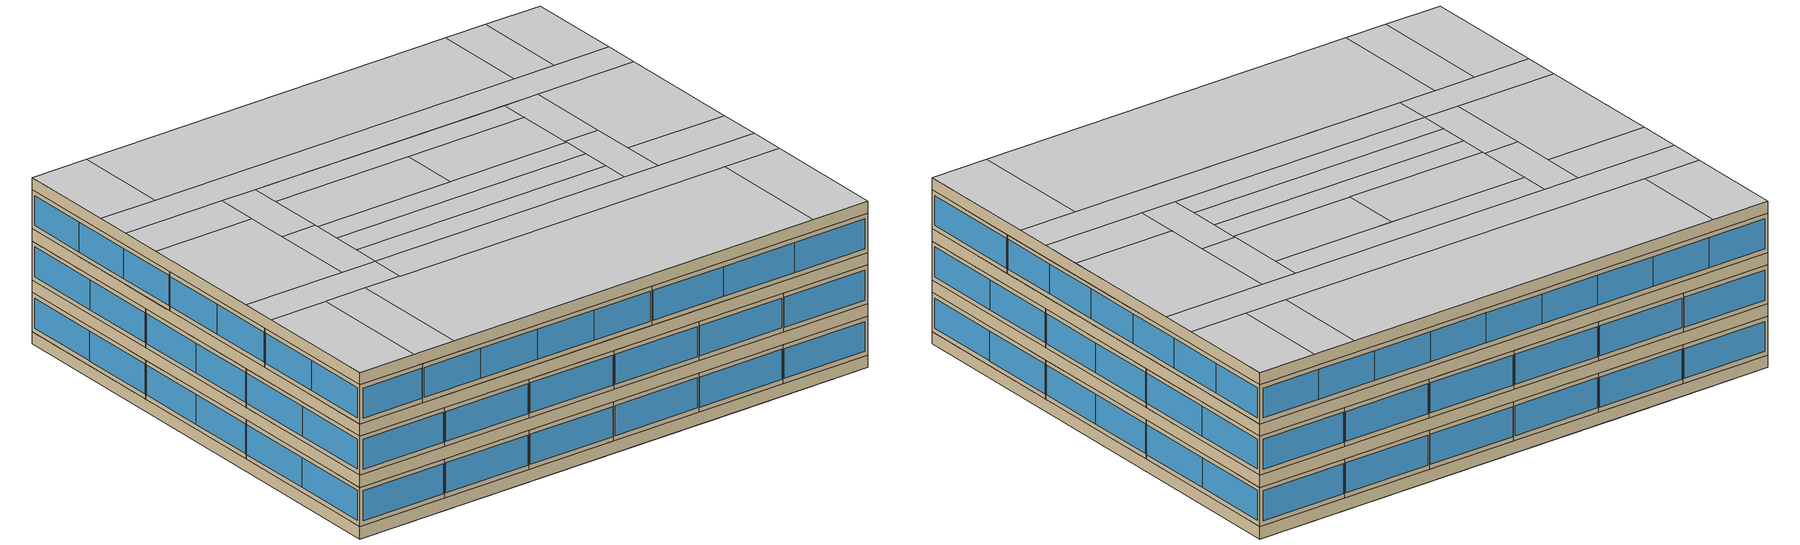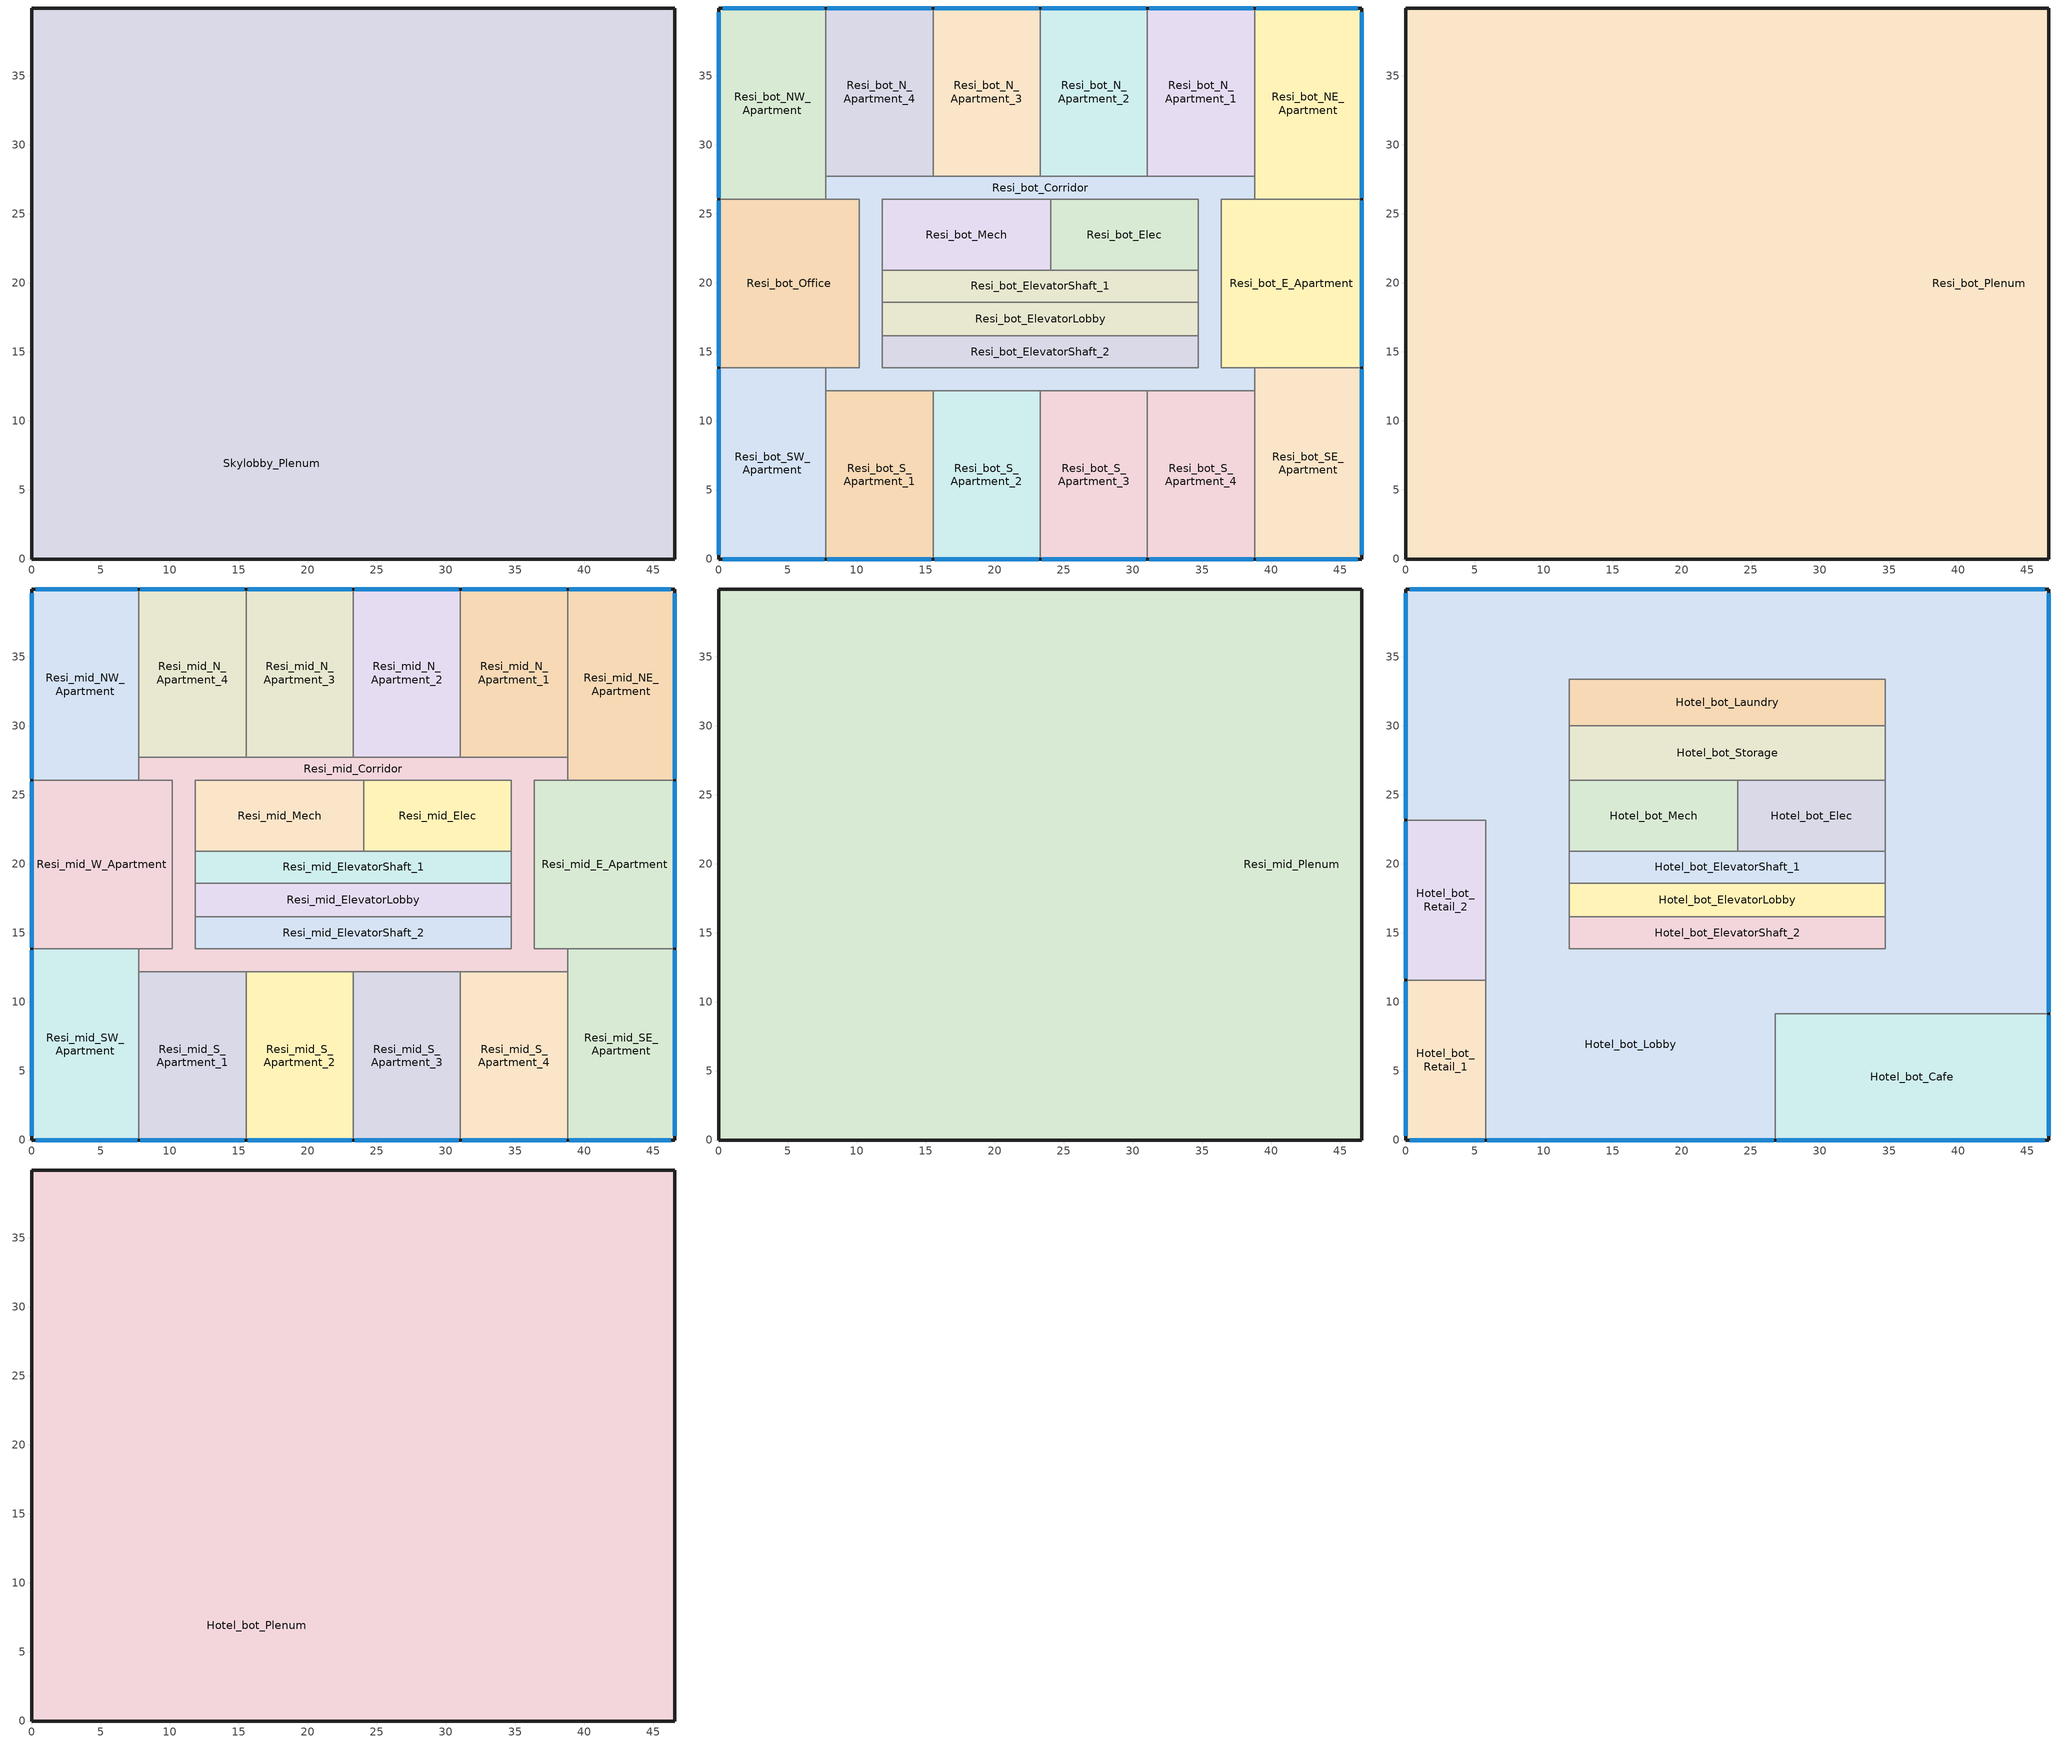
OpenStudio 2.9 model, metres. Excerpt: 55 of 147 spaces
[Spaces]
Skylobby_Plenum
 floor to Skylobby_ElevatorShaft_2: 34.72,16.17 34.72,13.85 11.86,13.85 11.86,16.17 z17.16
 floor to Skylobby_Mech: 24.05,26.05 24.05,20.92 11.86,20.92 11.86,26.05 z17.16
 floor to Skylobby_ElevatorShaft_1: 34.72,20.92 34.72,18.61 11.86,18.61 11.86,20.92 z17.16
 floor to Skylobby_Lobby: 46.57,39.9 46.57,26.05 11.86,26.05 11.86,39.9 z17.16; 46.57,26.05 46.57,19.95 34.72,19.95 34.72,26.05 z17.16; 46.57,19.95 46.57,0 34.72,0 34.72,19.95 z17.16; 11.86,19.95 11.86,13.85 0,13.85 0,19.95 z17.16; 11.86,39.9 11.86,19.95 0,19.95 0,39.9 z17.16; 34.72,13.85 34.72,0 0,0 0,13.85 z17.16
 floor to Skylobby_ElevatorLobby: 34.72,18.61 34.72,16.17 11.86,16.17 11.86,18.61 z17.16
 floor to Skylobby_Elec: 34.72,26.05 34.72,20.92 24.05,20.92 24.05,26.05 z17.16
 wall outside: 46.57,39.9 0,39.9 0,0 46.57,0 46.57,39.9 z17.16:18.17
 ceiling adiabatic: 11.86,12.18 11.86,13.85 7.76,13.85 7.76,12.18 z18.17; 38.81,26.05 38.81,27.72 7.76,27.72 7.76,26.05 z18.17; 7.76,26.05 7.76,39.9 0,39.9 0,26.05 z18.17; 38.81,12.18 38.81,13.85 11.86,13.85 11.86,12.18 z18.17; 34.72,13.85 34.72,16.17 11.86,16.17 11.86,13.85 z18.17; 11.86,19.95 11.86,26.05 10.18,26.05 10.18,19.95 z18.17; 23.29,27.72 23.29,39.9 15.52,39.9 15.52,27.72 z18.17; 46.57,0 46.57,13.85 38.81,13.85 38.81,0 z18.17; 7.76,0 7.76,13.85 0,13.85 0,0 z18.17; 46.57,13.85 46.57,26.05 36.39,26.05 36.39,13.85 z18.17; 23.29,0 23.29,12.18 15.52,12.18 15.52,0 z18.17; 24.05,20.92 24.05,26.05 11.86,26.05 11.86,20.92 z18.17; 36.39,19.95 36.39,26.05 34.72,26.05 34.72,19.95 z18.17; 31.05,27.72 31.05,39.9 23.29,39.9 23.29,27.72 z18.17; 34.72,20.92 34.72,26.05 24.05,26.05 24.05,20.92 z18.17; 11.86,13.85 11.86,19.95 10.18,19.95 10.18,13.85 z18.17; 38.81,0 38.81,12.18 31.05,12.18 31.05,0 z18.17; 31.05,0 31.05,12.18 23.29,12.18 23.29,0 z18.17; 36.39,13.85 36.39,19.95 34.72,19.95 34.72,13.85 z18.17; 38.81,27.72 38.81,39.9 31.05,39.9 31.05,27.72 z18.17; 10.18,13.85 10.18,26.05 0,26.05 0,13.85 z18.17; 15.52,27.72 15.52,39.9 7.76,39.9 7.76,27.72 z18.17; 34.72,16.17 34.72,18.61 11.86,18.61 11.86,16.17 z18.17; 15.52,0 15.52,12.18 7.76,12.18 7.76,0 z18.17; 46.57,26.05 46.57,39.9 38.81,39.9 38.81,26.05 z18.17; 34.72,18.61 34.72,20.92 11.86,20.92 11.86,18.61 z18.17
Resi_bot_SE_Apartment
 floor adiabatic: 46.57,13.85 46.57,0 38.81,0 38.81,13.85 z18.17
 wall outside: 38.81,0 46.57,0 46.57,13.85 z18.17:21.37
 wall to Resi_bot_E_Apartment: 46.57,13.85 38.81,13.85 z18.17:21.37
 wall to Resi_bot_S_Apartment_4: 38.81,12.18 38.81,0 z18.17:21.37
 wall to Resi_bot_Corridor: 38.81,13.85 38.81,12.18 z18.17:21.37
 window: 46.57,0.31 46.57,7.02 / 46.57,7.02 46.57,13.74 z18.57:21.01; 38.93,0 46.27,0 z18.57:21.02
Resi_bot_NW_Apartment
 floor adiabatic: 7.76,39.9 7.76,26.05 0,26.05 0,39.9 z18.17
 wall outside: 7.76,39.9 0,39.9 0,26.05 z18.17:21.37
 wall to Resi_bot_Office: 0,26.05 7.76,26.05 z18.17:21.37
 wall to Resi_bot_N_Apartment_4: 7.76,27.72 7.76,39.9 z18.17:21.37
 wall to Resi_bot_Corridor: 7.76,26.05 7.76,27.72 z18.17:21.37
 window: 0,32.87 0,26.16 / 0,39.59 0,32.88 z18.57:21.01; 7.65,39.9 0.31,39.9 z18.57:21.02
Resi_bot_Corridor
 floor adiabatic: 36.39,26.05 36.39,19.95 34.72,19.95 34.72,26.05 z18.17; 34.72,13.85 34.72,12.18 7.76,12.18 7.76,13.85 z18.17; 38.81,27.72 38.81,26.05 7.76,26.05 7.76,27.72 z18.17; 38.81,13.85 38.81,12.18 34.72,12.18 34.72,13.85 z18.17; 11.86,26.05 11.86,19.95 10.18,19.95 10.18,26.05 z18.17; 11.86,19.95 11.86,13.85 10.18,13.85 10.18,19.95 z18.17; 36.39,19.95 36.39,13.85 34.72,13.85 34.72,19.95 z18.17
 wall to Resi_bot_ElevatorShaft_1: 34.72,20.92 34.72,18.61 / 11.86,18.61 11.86,20.92 z18.17:21.37
 wall to Resi_bot_Office: 7.76,26.05 10.18,26.05 10.18,13.85 7.76,13.85 z18.17:21.37
 wall to Resi_bot_ElevatorShaft_2: 34.72,16.17 34.72,13.85 11.86,13.85 11.86,16.17 z18.17:21.37
 wall to Resi_bot_Mech: 11.86,20.92 11.86,26.05 24.05,26.05 z18.17:21.37
 wall to Resi_bot_SW_Apartment: 7.76,13.85 7.76,12.18 z18.17:21.37
 wall to Resi_bot_N_Apartment_2: 31.05,27.72 23.29,27.72 z18.17:21.37
 wall to Resi_bot_S_Apartment_3: 23.29,12.18 31.05,12.18 z18.17:21.37
 wall to Resi_bot_ElevatorLobby: 11.86,16.17 11.86,18.61 / 34.72,18.61 34.72,16.17 z18.17:21.37
 wall to Resi_bot_S_Apartment_4: 31.05,12.18 38.81,12.18 z18.17:21.37
 wall to Resi_bot_E_Apartment: 38.81,13.85 36.39,13.85 36.39,26.05 38.81,26.05 z18.17:21.37
 wall to Resi_bot_N_Apartment_1: 38.81,27.72 31.05,27.72 z18.17:21.37
 wall to Resi_bot_Elec: 24.05,26.05 34.72,26.05 34.72,20.92 z18.17:21.37
 wall to Resi_bot_N_Apartment_4: 15.52,27.72 7.76,27.72 z18.17:21.37
 wall to Resi_bot_S_Apartment_1: 7.76,12.18 15.52,12.18 z18.17:21.37
 wall to Resi_bot_S_Apartment_2: 15.52,12.18 23.29,12.18 z18.17:21.37
 wall to Resi_bot_N_Apartment_3: 23.29,27.72 15.52,27.72 z18.17:21.37
 wall to Resi_bot_NE_Apartment: 38.81,26.05 38.81,27.72 z18.17:21.37
Resi_bot_S_Apartment_3
 floor adiabatic: 31.05,12.18 31.05,0 23.29,0 23.29,12.18 z18.17
 wall outside: 23.29,0 31.05,0 z18.17:21.37
 wall to Resi_bot_S_Apartment_4: 31.05,0 31.05,12.18 z18.17:21.37
 wall to Resi_bot_S_Apartment_2: 23.29,12.18 23.29,0 z18.17:21.37
 window: 23.4,0 30.93,0 z18.57:21.02
Resi_bot_Mech
 floor adiabatic: 24.05,26.05 24.05,20.92 11.86,20.92 11.86,26.05 z18.17
 wall to Resi_bot_ElevatorShaft_1: 11.86,20.92 24.05,20.92 z18.17:21.37
 wall to Resi_bot_Elec: 24.05,20.92 24.05,26.05 z18.17:21.37
Resi_bot_NE_Apartment
 floor adiabatic: 46.57,39.9 46.57,26.05 38.81,26.05 38.81,39.9 z18.17
 wall outside: 46.57,26.05 46.57,39.9 38.81,39.9 z18.17:21.37
 wall to Resi_bot_N_Apartment_1: 38.81,39.9 38.81,27.72 z18.17:21.37
 wall to Resi_bot_E_Apartment: 38.81,26.05 46.57,26.05 z18.17:21.37
 window: 46.57,26.16 46.57,32.87 / 46.57,32.88 46.57,39.59 z18.57:21.01; 46.27,39.9 38.93,39.9 z18.57:21.02
Resi_bot_S_Apartment_2
 floor adiabatic: 23.29,12.18 23.29,0 15.52,0 15.52,12.18 z18.17
 wall outside: 15.52,0 23.29,0 z18.17:21.37
 wall to Resi_bot_S_Apartment_1: 15.52,12.18 15.52,0 z18.17:21.37
 window: 15.64,0 23.17,0 z18.57:21.02
Resi_bot_ElevatorShaft_1
 floor adiabatic: 34.72,20.92 34.72,18.61 11.86,18.61 11.86,20.92 z18.17
 wall to Resi_bot_ElevatorLobby: 11.86,18.61 34.72,18.61 z18.17:21.37
 wall to Resi_bot_Elec: 34.72,20.92 24.05,20.92 z18.17:21.37
Resi_bot_Office
 floor adiabatic: 10.18,26.05 10.18,13.85 0,13.85 0,26.05 z18.17
 wall outside: 0,26.05 0,13.85 z18.17:21.37
 wall to Resi_bot_SW_Apartment: 0,13.85 7.76,13.85 z18.17:21.37
 window: 0,25.93 0,19.95 / 0,19.95 0,13.97 z18.57:21.01
Resi_bot_N_Apartment_4
 floor adiabatic: 15.52,39.9 15.52,27.72 7.76,27.72 7.76,39.9 z18.17
 wall outside: 15.52,39.9 7.76,39.9 z18.17:21.37
 wall to Resi_bot_N_Apartment_3: 15.52,27.72 15.52,39.9 z18.17:21.37
 window: 15.41,39.9 7.88,39.9 z18.57:21.02
Resi_bot_N_Apartment_3
 floor adiabatic: 23.29,39.9 23.29,27.72 15.52,27.72 15.52,39.9 z18.17
 wall outside: 23.29,39.9 15.52,39.9 z18.17:21.37
 wall to Resi_bot_N_Apartment_2: 23.29,27.72 23.29,39.9 z18.17:21.37
 window: 23.17,39.9 15.64,39.9 z18.57:21.02
Resi_bot_Elec
 floor adiabatic: 34.72,26.05 34.72,20.92 24.05,20.92 24.05,26.05 z18.17
Resi_bot_SW_Apartment
 floor adiabatic: 7.76,13.85 7.76,0 0,0 0,13.85 z18.17
 wall outside: 0,13.85 0,0 7.76,0 z18.17:21.37
 wall to Resi_bot_S_Apartment_1: 7.76,0 7.76,12.18 z18.17:21.37
 window: 0,13.74 0,7.02 / 0,7.02 0,0.31 z18.57:21.01; 0.31,0 7.65,0 z18.57:21.02
Resi_bot_S_Apartment_4
 floor adiabatic: 38.81,12.18 38.81,0 31.05,0 31.05,12.18 z18.17
 wall outside: 31.05,0 38.81,0 z18.17:21.37
 window: 31.16,0 38.7,0 z18.57:21.02
Resi_bot_N_Apartment_1
 floor adiabatic: 38.81,39.9 38.81,27.72 31.05,27.72 31.05,39.9 z18.17
 wall outside: 38.81,39.9 31.05,39.9 z18.17:21.37
 wall to Resi_bot_N_Apartment_2: 31.05,39.9 31.05,27.72 z18.17:21.37
 window: 38.7,39.9 31.16,39.9 z18.57:21.02
Resi_bot_E_Apartment
 floor adiabatic: 46.57,26.05 46.57,13.85 36.39,13.85 36.39,26.05 z18.17
 wall outside: 46.57,13.85 46.57,26.05 z18.17:21.37
 window: 46.57,13.97 46.57,19.95 / 46.57,19.95 46.57,25.93 z18.57:21.01
Resi_bot_N_Apartment_2
 floor adiabatic: 31.05,39.9 31.05,27.72 23.29,27.72 23.29,39.9 z18.17
 wall outside: 31.05,39.9 23.29,39.9 z18.17:21.37
 window: 30.93,39.9 23.4,39.9 z18.57:21.02
Resi_bot_ElevatorLobby
 floor adiabatic: 34.72,18.61 34.72,16.17 11.86,16.17 11.86,18.61 z18.17
 wall to Resi_bot_ElevatorShaft_2: 11.86,16.17 34.72,16.17 z18.17:21.37
Resi_bot_S_Apartment_1
 floor adiabatic: 15.52,12.18 15.52,0 7.76,0 7.76,12.18 z18.17
 wall outside: 7.76,0 15.52,0 z18.17:21.37
 window: 7.88,0 15.41,0 z18.57:21.02
Resi_bot_ElevatorShaft_2
 floor adiabatic: 34.72,16.17 34.72,13.85 11.86,13.85 11.86,16.17 z18.17
Resi_bot_Plenum
 floor to Resi_bot_Corridor: 36.39,26.05 36.39,19.95 34.72,19.95 34.72,26.05 z21.37; 36.39,19.95 36.39,13.85 34.72,13.85 34.72,19.95 z21.37; 38.81,13.85 38.81,12.18 34.72,12.18 34.72,13.85 z21.37; 11.86,26.05 11.86,19.95 10.18,19.95 10.18,26.05 z21.37; 38.81,27.72 38.81,26.05 7.76,26.05 7.76,27.72 z21.37; 11.86,19.95 11.86,13.85 10.18,13.85 10.18,19.95 z21.37; 34.72,13.85 34.72,12.18 7.76,12.18 7.76,13.85 z21.37
 floor to Resi_bot_SE_Apartment: 46.57,13.85 46.57,0 38.81,0 38.81,13.85 z21.37
 floor to Resi_bot_S_Apartment_4: 38.81,12.18 38.81,0 31.05,0 31.05,12.18 z21.37
 floor to Resi_bot_ElevatorLobby: 34.72,18.61 34.72,16.17 11.86,16.17 11.86,18.61 z21.37
 floor to Resi_bot_E_Apartment: 46.57,26.05 46.57,13.85 36.39,13.85 36.39,26.05 z21.37
 floor to Resi_bot_ElevatorShaft_2: 34.72,16.17 34.72,13.85 11.86,13.85 11.86,16.17 z21.37
 floor to Resi_bot_S_Apartment_1: 15.52,12.18 15.52,0 7.76,0 7.76,12.18 z21.37
 floor to Resi_bot_S_Apartment_3: 31.05,12.18 31.05,0 23.29,0 23.29,12.18 z21.37
 floor to Resi_bot_ElevatorShaft_1: 34.72,20.92 34.72,18.61 11.86,18.61 11.86,20.92 z21.37
 floor to Resi_bot_Mech: 24.05,26.05 24.05,20.92 11.86,20.92 11.86,26.05 z21.37
 floor to Resi_bot_SW_Apartment: 7.76,13.85 7.76,0 0,0 0,13.85 z21.37
 floor to Resi_bot_N_Apartment_1: 38.81,39.9 38.81,27.72 31.05,27.72 31.05,39.9 z21.37
 floor to Resi_bot_NE_Apartment: 46.57,39.9 46.57,26.05 38.81,26.05 38.81,39.9 z21.37
 floor to Resi_bot_S_Apartment_2: 23.29,12.18 23.29,0 15.52,0 15.52,12.18 z21.37
 floor to Resi_bot_NW_Apartment: 7.76,39.9 7.76,26.05 0,26.05 0,39.9 z21.37
 floor to Resi_bot_Office: 10.18,26.05 10.18,13.85 0,13.85 0,26.05 z21.37
 floor to Resi_bot_N_Apartment_4: 15.52,39.9 15.52,27.72 7.76,27.72 7.76,39.9 z21.37
 floor to Resi_bot_N_Apartment_3: 23.29,39.9 23.29,27.72 15.52,27.72 15.52,39.9 z21.37
 floor to Resi_bot_Elec: 34.72,26.05 34.72,20.92 24.05,20.92 24.05,26.05 z21.37
 floor to Resi_bot_N_Apartment_2: 31.05,39.9 31.05,27.72 23.29,27.72 23.29,39.9 z21.37
 wall outside: 0,0 46.57,0 46.57,39.9 0,39.9 0,0 z21.37:22.37
Resi_mid_E_Apartment
 floor to Resi_bot_Plenum: 46.57,26.05 46.57,13.85 36.39,13.85 36.39,26.05 z22.37
 wall outside: 46.57,13.85 46.57,26.05 z22.37:25.57
 wall to Resi_mid_Corridor: 38.81,26.05 36.39,26.05 36.39,13.85 38.81,13.85 z22.37:25.57
 wall to Resi_mid_NE_Apartment: 46.57,26.05 38.81,26.05 z22.37:25.57
 wall to Resi_mid_SE_Apartment: 38.81,13.85 46.57,13.85 z22.37:25.57
 window: 46.57,13.97 46.57,19.95 / 46.57,19.95 46.57,25.93 z22.77:25.22
Resi_mid_ElevatorShaft_2
 floor to Resi_bot_Plenum: 34.72,16.17 34.72,13.85 11.86,13.85 11.86,16.17 z22.37
 wall to Resi_mid_Corridor: 11.86,16.17 11.86,13.85 34.72,13.85 34.72,16.17 z22.37:25.57
 wall to Resi_mid_ElevatorLobby: 34.72,16.17 11.86,16.17 z22.37:25.57
Resi_mid_Corridor
 floor to Resi_bot_Plenum: 11.86,19.95 11.86,13.85 10.18,13.85 10.18,19.95 z22.37; 11.86,26.05 11.86,19.95 10.18,19.95 10.18,26.05 z22.37; 36.39,26.05 36.39,19.95 34.72,19.95 34.72,26.05 z22.37; 36.39,19.95 36.39,13.85 34.72,13.85 34.72,19.95 z22.37; 38.81,27.72 38.81,26.05 7.76,26.05 7.76,27.72 z22.37; 38.81,13.85 38.81,12.18 34.72,12.18 34.72,13.85 z22.37; 34.72,13.85 34.72,12.18 7.76,12.18 7.76,13.85 z22.37
 wall to Resi_mid_N_Apartment_1: 38.81,27.72 31.05,27.72 z22.37:25.57
 wall to Resi_mid_NE_Apartment: 38.81,26.05 38.81,27.72 z22.37:25.57
 wall to Resi_mid_ElevatorLobby: 34.72,18.61 34.72,16.17 / 11.86,16.17 11.86,18.61 z22.37:25.57
 wall to Resi_mid_S_Apartment_4: 31.05,12.18 38.81,12.18 z22.37:25.57
 wall to Resi_mid_Elec: 24.05,26.05 34.72,26.05 34.72,20.92 z22.37:25.57
 wall to Resi_mid_ElevatorShaft_1: 34.72,20.92 34.72,18.61 / 11.86,18.61 11.86,20.92 z22.37:25.57
 wall to Resi_mid_W_Apartment: 7.76,26.05 10.18,26.05 10.18,13.85 7.76,13.85 z22.37:25.57
 wall to Resi_mid_Mech: 11.86,20.92 11.86,26.05 24.05,26.05 z22.37:25.57
 wall to Resi_mid_NW_Apartment: 7.76,27.72 7.76,26.05 z22.37:25.57
 wall to Resi_mid_N_Apartment_2: 31.05,27.72 23.29,27.72 z22.37:25.57
 wall to Resi_mid_SW_Apartment: 7.76,13.85 7.76,12.18 z22.37:25.57
 wall to Resi_mid_N_Apartment_3: 23.29,27.72 15.52,27.72 z22.37:25.57
 wall to Resi_mid_N_Apartment_4: 15.52,27.72 7.76,27.72 z22.37:25.57
 wall to Resi_mid_S_Apartment_1: 7.76,12.18 15.52,12.18 z22.37:25.57
 wall to Resi_mid_SE_Apartment: 38.81,12.18 38.81,13.85 z22.37:25.57
 wall to Resi_mid_S_Apartment_3: 23.29,12.18 31.05,12.18 z22.37:25.57
 wall to Resi_mid_S_Apartment_2: 15.52,12.18 23.29,12.18 z22.37:25.57
Resi_mid_ElevatorLobby
 floor to Resi_bot_Plenum: 34.72,18.61 34.72,16.17 11.86,16.17 11.86,18.61 z22.37
 wall to Resi_mid_ElevatorShaft_1: 34.72,18.61 11.86,18.61 z22.37:25.57
Resi_mid_S_Apartment_2
 floor to Resi_bot_Plenum: 23.29,12.18 23.29,0 15.52,0 15.52,12.18 z22.37
 wall outside: 15.52,0 23.29,0 z22.37:25.57
 wall to Resi_mid_S_Apartment_3: 23.29,0 23.29,12.18 z22.37:25.57
 wall to Resi_mid_S_Apartment_1: 15.52,12.18 15.52,0 z22.37:25.57
 window: 15.64,0 23.17,0 z22.77:25.23
Resi_mid_SW_Apartment
 floor to Resi_bot_Plenum: 7.76,13.85 7.76,0 0,0 0,13.85 z22.37
 wall outside: 0,13.85 0,0 7.76,0 z22.37:25.57
 wall to Resi_mid_W_Apartment: 7.76,13.85 0,13.85 z22.37:25.57
 wall to Resi_mid_S_Apartment_1: 7.76,0 7.76,12.18 z22.37:25.57
 window: 0.31,0 7.65,0 z22.77:25.23; 0,13.74 0,7.02 / 0,7.02 0,0.31 z22.77:25.22
Resi_mid_N_Apartment_4
 floor to Resi_bot_Plenum: 15.52,39.9 15.52,27.72 7.76,27.72 7.76,39.9 z22.37
 wall outside: 15.52,39.9 7.76,39.9 z22.37:25.57
 wall to Resi_mid_N_Apartment_3: 15.52,27.72 15.52,39.9 z22.37:25.57
 wall to Resi_mid_NW_Apartment: 7.76,39.9 7.76,27.72 z22.37:25.57
 window: 15.41,39.9 7.88,39.9 z22.77:25.23
Resi_mid_NE_Apartment
 floor to Resi_bot_Plenum: 46.57,39.9 46.57,26.05 38.81,26.05 38.81,39.9 z22.37
 wall outside: 46.57,26.05 46.57,39.9 38.81,39.9 z22.37:25.57
 wall to Resi_mid_N_Apartment_1: 38.81,39.9 38.81,27.72 z22.37:25.57
 window: 46.27,39.9 38.93,39.9 z22.77:25.23; 46.57,32.88 46.57,39.59 / 46.57,26.16 46.57,32.87 z22.77:25.22
Resi_mid_S_Apartment_3
 floor to Resi_bot_Plenum: 31.05,12.18 31.05,0 23.29,0 23.29,12.18 z22.37
 wall outside: 23.29,0 31.05,0 z22.37:25.57
 wall to Resi_mid_S_Apartment_4: 31.05,0 31.05,12.18 z22.37:25.57
 window: 23.4,0 30.93,0 z22.77:25.23
Resi_mid_S_Apartment_4
 floor to Resi_bot_Plenum: 38.81,12.18 38.81,0 31.05,0 31.05,12.18 z22.37
 wall outside: 31.05,0 38.81,0 z22.37:25.57
 wall to Resi_mid_SE_Apartment: 38.81,0 38.81,12.18 z22.37:25.57
 window: 31.16,0 38.7,0 z22.77:25.23
Resi_mid_SE_Apartment
 floor to Resi_bot_Plenum: 46.57,13.85 46.57,0 38.81,0 38.81,13.85 z22.37
 wall outside: 38.81,0 46.57,0 46.57,13.85 z22.37:25.57
 window: 38.93,0 46.27,0 z22.77:25.23; 46.57,0.31 46.57,7.02 / 46.57,7.02 46.57,13.74 z22.77:25.22
Resi_mid_NW_Apartment
 floor to Resi_bot_Plenum: 7.76,39.9 7.76,26.05 0,26.05 0,39.9 z22.37
 wall outside: 7.76,39.9 0,39.9 0,26.05 z22.37:25.57
 wall to Resi_mid_W_Apartment: 0,26.05 7.76,26.05 z22.37:25.57
 window: 7.65,39.9 0.31,39.9 z22.77:25.23; 0,39.59 0,32.88 / 0,32.87 0,26.16 z22.77:25.22
Resi_mid_W_Apartment
 floor to Resi_bot_Plenum: 10.18,26.05 10.18,13.85 0,13.85 0,26.05 z22.37
 wall outside: 0,26.05 0,13.85 z22.37:25.57
 window: 0,25.93 0,19.95 / 0,19.95 0,13.97 z22.77:25.22
Resi_mid_N_Apartment_2
 floor to Resi_bot_Plenum: 31.05,39.9 31.05,27.72 23.29,27.72 23.29,39.9 z22.37
 wall outside: 31.05,39.9 23.29,39.9 z22.37:25.57
 wall to Resi_mid_N_Apartment_1: 31.05,27.72 31.05,39.9 z22.37:25.57
 wall to Resi_mid_N_Apartment_3: 23.29,39.9 23.29,27.72 z22.37:25.57
 window: 30.93,39.9 23.4,39.9 z22.77:25.23
Resi_mid_Elec
 floor to Resi_bot_Plenum: 34.72,26.05 34.72,20.92 24.05,20.92 24.05,26.05 z22.37
 wall to Resi_mid_ElevatorShaft_1: 24.05,20.92 34.72,20.92 z22.37:25.57
 wall to Resi_mid_Mech: 24.05,26.05 24.05,20.92 z22.37:25.57
Resi_mid_ElevatorShaft_1
 floor to Resi_bot_Plenum: 34.72,20.92 34.72,18.61 11.86,18.61 11.86,20.92 z22.37
 wall to Resi_mid_Mech: 24.05,20.92 11.86,20.92 z22.37:25.57
Resi_mid_N_Apartment_3
 floor to Resi_bot_Plenum: 23.29,39.9 23.29,27.72 15.52,27.72 15.52,39.9 z22.37
 wall outside: 23.29,39.9 15.52,39.9 z22.37:25.57
 window: 23.17,39.9 15.64,39.9 z22.77:25.23
Resi_mid_N_Apartment_1
 floor to Resi_bot_Plenum: 38.81,39.9 38.81,27.72 31.05,27.72 31.05,39.9 z22.37
 wall outside: 38.81,39.9 31.05,39.9 z22.37:25.57
 window: 38.7,39.9 31.16,39.9 z22.77:25.23
Resi_mid_S_Apartment_1
 floor to Resi_bot_Plenum: 15.52,12.18 15.52,0 7.76,0 7.76,12.18 z22.37
 wall outside: 7.76,0 15.52,0 z22.37:25.57
 window: 7.88,0 15.41,0 z22.77:25.23
Resi_mid_Mech
 floor to Resi_bot_Plenum: 24.05,26.05 24.05,20.92 11.86,20.92 11.86,26.05 z22.37
Resi_mid_Plenum
 floor to Resi_mid_Corridor: 36.39,19.95 36.39,13.85 34.72,13.85 34.72,19.95 z25.57; 36.39,26.05 36.39,19.95 34.72,19.95 34.72,26.05 z25.57; 34.72,13.85 34.72,12.18 7.76,12.18 7.76,13.85 z25.57; 11.86,26.05 11.86,19.95 10.18,19.95 10.18,26.05 z25.57; 11.86,19.95 11.86,13.85 10.18,13.85 10.18,19.95 z25.57; 38.81,13.85 38.81,12.18 34.72,12.18 34.72,13.85 z25.57; 38.81,27.72 38.81,26.05 7.76,26.05 7.76,27.72 z25.57
 floor to Resi_mid_NW_Apartment: 7.76,39.9 7.76,26.05 0,26.05 0,39.9 z25.57
 floor to Resi_mid_W_Apartment: 10.18,26.05 10.18,13.85 0,13.85 0,26.05 z25.57
 floor to Resi_mid_E_Apartment: 46.57,26.05 46.57,13.85 36.39,13.85 36.39,26.05 z25.57
 floor to Resi_mid_SE_Apartment: 46.57,13.85 46.57,0 38.81,0 38.81,13.85 z25.57
 floor to Resi_mid_N_Apartment_1: 38.81,39.9 38.81,27.72 31.05,27.72 31.05,39.9 z25.57
 floor to Resi_mid_N_Apartment_2: 31.05,39.9 31.05,27.72 23.29,27.72 23.29,39.9 z25.57
 floor to Resi_mid_S_Apartment_2: 23.29,12.18 23.29,0 15.52,0 15.52,12.18 z25.57
 floor to Resi_mid_S_Apartment_3: 31.05,12.18 31.05,0 23.29,0 23.29,12.18 z25.57
 floor to Resi_mid_ElevatorShaft_1: 34.72,20.92 34.72,18.61 11.86,18.61 11.86,20.92 z25.57
 floor to Resi_mid_NE_Apartment: 46.57,39.9 46.57,26.05 38.81,26.05 38.81,39.9 z25.57
 floor to Resi_mid_S_Apartment_1: 15.52,12.18 15.52,0 7.76,0 7.76,12.18 z25.57
 floor to Resi_mid_N_Apartment_3: 23.29,39.9 23.29,27.72 15.52,27.72 15.52,39.9 z25.57
 floor to Resi_mid_ElevatorShaft_2: 34.72,16.17 34.72,13.85 11.86,13.85 11.86,16.17 z25.57
 floor to Resi_mid_N_Apartment_4: 15.52,39.9 15.52,27.72 7.76,27.72 7.76,39.9 z25.57
 floor to Resi_mid_S_Apartment_4: 38.81,12.18 38.81,0 31.05,0 31.05,12.18 z25.57
 floor to Resi_mid_Elec: 34.72,26.05 34.72,20.92 24.05,20.92 24.05,26.05 z25.57
 floor to Resi_mid_SW_Apartment: 7.76,13.85 7.76,0 0,0 0,13.85 z25.57
 floor to Resi_mid_Mech: 24.05,26.05 24.05,20.92 11.86,20.92 11.86,26.05 z25.57
 floor to Resi_mid_ElevatorLobby: 34.72,18.61 34.72,16.17 11.86,16.17 11.86,18.61 z25.57
 wall outside: 0,0 46.57,0 46.57,39.9 0,39.9 0,0 z25.57:26.58
Hotel_bot_Lobby
 floor to Resi_mid_Plenum: 34.72,13.85 34.72,9.14 26.76,9.14 26.76,13.85 z26.58; 11.86,23.61 11.86,23.16 0,23.16 0,23.61 z26.58; 46.57,33.36 46.57,23.61 34.72,23.61 34.72,33.36 z26.58; 11.86,39.9 11.86,23.61 0,23.61 0,39.9 z26.58; 46.57,39.9 46.57,33.36 11.86,33.36 11.86,39.9 z26.58; 26.76,13.85 26.76,0 5.79,0 5.79,13.85 z26.58; 46.57,23.61 46.57,9.14 34.72,9.14 34.72,23.61 z26.58; 11.86,23.16 11.86,13.85 5.79,13.85 5.79,23.16 z26.58
 wall outside: 46.57,9.14 46.57,39.9 0,39.9 0,23.16 / 5.79,0 26.76,0 z26.58:29.78
 wall to Hotel_bot_Elec: 34.72,26.05 34.72,20.92 z26.58:29.78
 wall to Hotel_bot_Mech: 11.86,20.92 11.86,26.05 z26.58:29.78
 wall to Hotel_bot_ElevatorLobby: 11.86,16.17 11.86,18.61 / 34.72,18.61 34.72,16.17 z26.58:29.78
 wall to Hotel_bot_Cafe: 26.76,0 26.76,9.14 46.57,9.14 z26.58:29.78
 wall to Hotel_bot_Storage: 34.72,30.01 34.72,26.05 / 11.86,26.05 11.86,30.01 z26.58:29.78
 wall to Hotel_bot_ElevatorShaft_1: 11.86,18.61 11.86,20.92 / 34.72,20.92 34.72,18.61 z26.58:29.78
 wall to Hotel_bot_Laundry: 11.86,30.01 11.86,33.36 34.72,33.36 34.72,30.01 z26.58:29.78
 wall to Hotel_bot_Retail_2: 0,23.16 5.79,23.16 5.79,11.58 z26.58:29.78
 wall to Hotel_bot_ElevatorShaft_2: 34.72,16.17 34.72,13.85 11.86,13.85 11.86,16.17 z26.58:29.78
 wall to Hotel_bot_Retail_1: 5.79,11.58 5.79,0 z26.58:29.78
 window: 46.57,14.32 46.57,19.37 / 46.57,19.37 46.57,24.42 / 46.57,9.26 46.57,14.31 / 36.05,39.9 30.95,39.9 / 16.28,0 21.46,0 / 20.73,39.9 15.63,39.9 / 46.57,34.54 46.57,39.59 / 21.46,0 26.64,0 / 30.94,39.9 25.84,39.9 / 25.84,39.9 20.74,39.9 / 46.57,24.43 46.57,29.48 / 46.57,29.48 46.57,34.53 / 46.26,39.9 41.16,39.9 / 41.16,39.9 36.06,39.9 / 5.91,0 11.09,0 / 11.09,0 16.27,0 / 5.41,39.9 0.31,39.9 / 15.62,39.9 10.52,39.9 / 10.52,39.9 5.42,39.9 z26.98:29.42; 0,28.71 0,23.28 / 0,34.15 0,28.72 / 0,39.59 0,34.16 z26.98:29.43
Hotel_bot_ElevatorShaft_2
 floor to Resi_mid_Plenum: 34.72,16.17 34.72,13.85 11.86,13.85 11.86,16.17 z26.58
 wall to Hotel_bot_ElevatorLobby: 34.72,16.17 11.86,16.17 z26.58:29.78
Hotel_bot_Retail_2
 floor to Resi_mid_Plenum: 5.79,23.16 5.79,11.58 0,11.58 0,23.16 z26.58
 wall outside: 0,23.16 0,11.58 z26.58:29.78
 wall to Hotel_bot_Retail_1: 0,11.58 5.79,11.58 z26.58:29.78
 window: 0,17.37 0,11.7 / 0,23.05 0,17.38 z26.98:29.43
Hotel_bot_ElevatorLobby
 floor to Resi_mid_Plenum: 34.72,18.61 34.72,16.17 11.86,16.17 11.86,18.61 z26.58
 wall to Hotel_bot_ElevatorShaft_1: 34.72,18.61 11.86,18.61 z26.58:29.78
Hotel_bot_Cafe
 floor to Resi_mid_Plenum: 46.57,9.14 46.57,0 26.76,0 26.76,9.14 z26.58
 wall outside: 26.76,0 46.57,0 46.57,9.14 z26.58:29.78
 window: 26.88,0 33.34,0 / 33.34,0 39.8,0 / 39.8,0 46.26,0 z26.98:29.42; 46.57,0.31 46.57,9.03 z26.98:29.43
Hotel_bot_Storage
 floor to Resi_mid_Plenum: 34.72,30.01 34.72,26.05 11.86,26.05 11.86,30.01 z26.58
 wall to Hotel_bot_Elec: 24.05,26.05 34.72,26.05 z26.58:29.78
 wall to Hotel_bot_Mech: 11.86,26.05 24.05,26.05 z26.58:29.78
 wall to Hotel_bot_Laundry: 34.72,30.01 11.86,30.01 z26.58:29.78
Hotel_bot_Laundry
 floor to Resi_mid_Plenum: 34.72,33.36 34.72,30.01 11.86,30.01 11.86,33.36 z26.58
Hotel_bot_Elec
 floor to Resi_mid_Plenum: 34.72,26.05 34.72,20.92 24.05,20.92 24.05,26.05 z26.58
 wall to Hotel_bot_Mech: 24.05,26.05 24.05,20.92 z26.58:29.78
 wall to Hotel_bot_ElevatorShaft_1: 24.05,20.92 34.72,20.92 z26.58:29.78
Hotel_bot_Retail_1
 floor to Resi_mid_Plenum: 5.79,11.58 5.79,0 0,0 0,11.58 z26.58
 wall outside: 0,11.58 0,0 5.79,0 z26.58:29.78
 window: 0,11.47 0,5.89 / 0,5.89 0,0.31 z26.98:29.43; 0.31,0 5.68,0 z26.98:29.44
Hotel_bot_Mech
 floor to Resi_mid_Plenum: 24.05,26.05 24.05,20.92 11.86,20.92 11.86,26.05 z26.58
 wall to Hotel_bot_ElevatorShaft_1: 11.86,20.92 24.05,20.92 z26.58:29.78
Hotel_bot_ElevatorShaft_1
 floor to Resi_mid_Plenum: 34.72,20.92 34.72,18.61 11.86,18.61 11.86,20.92 z26.58
Hotel_bot_Plenum
 floor to Hotel_bot_Lobby: 46.57,39.9 46.57,33.36 11.86,33.36 11.86,39.9 z29.78; 46.57,33.36 46.57,23.61 34.72,23.61 34.72,33.36 z29.78; 11.86,39.9 11.86,23.61 0,23.61 0,39.9 z29.78; 34.72,13.85 34.72,9.14 26.76,9.14 26.76,13.85 z29.78; 11.86,23.61 11.86,23.16 0,23.16 0,23.61 z29.78; 11.86,23.16 11.86,13.85 5.79,13.85 5.79,23.16 z29.78; 46.57,23.61 46.57,9.14 34.72,9.14 34.72,23.61 z29.78; 26.76,13.85 26.76,0 5.79,0 5.79,13.85 z29.78
 floor to Hotel_bot_ElevatorShaft_1: 34.72,20.92 34.72,18.61 11.86,18.61 11.86,20.92 z29.78
 floor to Hotel_bot_ElevatorLobby: 34.72,18.61 34.72,16.17 11.86,16.17 11.86,18.61 z29.78
 floor to Hotel_bot_Elec: 34.72,26.05 34.72,20.92 24.05,20.92 24.05,26.05 z29.78
 floor to Hotel_bot_Retail_1: 5.79,11.58 5.79,0 0,0 0,11.58 z29.78
 floor to Hotel_bot_Laundry: 34.72,33.36 34.72,30.01 11.86,30.01 11.86,33.36 z29.78
 floor to Hotel_bot_Storage: 34.72,30.01 34.72,26.05 11.86,26.05 11.86,30.01 z29.78
 floor to Hotel_bot_Mech: 24.05,26.05 24.05,20.92 11.86,20.92 11.86,26.05 z29.78
 floor to Hotel_bot_ElevatorShaft_2: 34.72,16.17 34.72,13.85 11.86,13.85 11.86,16.17 z29.78
 floor to Hotel_bot_Retail_2: 5.79,23.16 5.79,11.58 0,11.58 0,23.16 z29.78
 floor to Hotel_bot_Cafe: 46.57,9.14 46.57,0 26.76,0 26.76,9.14 z29.78
 wall outside: 46.57,39.9 0,39.9 0,0 46.57,0 46.57,39.9 z29.78:30.78
 ceiling adiabatic: 46.57,31.53 46.57,39.9 41.57,39.9 41.57,31.53 z30.78; 11.86,13.85 11.86,21.17 8.81,21.17 8.81,13.85 z30.78; 46.57,10.81 46.57,13.85 11.86,13.85 11.86,10.81 z30.78; 34.72,16.17 34.72,18.61 11.86,18.61 11.86,16.17 z30.78; 8.81,24.83 8.81,28.48 0,28.48 0,24.83 z30.78; 34.72,13.85 34.72,16.17 11.86,16.17 11.86,13.85 z30.78; 41.57,0 41.57,10.81 8.66,10.81 8.66,0 z30.78; 8.66,0 8.66,10.81 5,10.81 5,0 z30.78; 37.76,21.17 37.76,28.48 34.72,28.48 34.72,21.17 z30.78; 11.86,21.17 11.86,28.48 8.81,28.48 8.81,21.17 z30.78; 24.05,20.92 24.05,26.05 11.86,26.05 11.86,20.92 z30.78; 34.72,18.61 34.72,20.92 11.86,20.92 11.86,18.61 z30.78; 11.86,10.81 11.86,13.85 0,13.85 0,10.81 z30.78; 8.81,13.85 8.81,24.83 0,24.83 0,13.85 z30.78; 41.57,31.53 41.57,39.9 37.92,39.9 37.92,31.53 z30.78; 37.92,31.53 37.92,39.9 5,39.9 5,31.53 z30.78; 34.72,20.92 34.72,26.05 24.05,26.05 24.05,20.92 z30.78; 37.76,13.85 37.76,21.17 34.72,21.17 34.72,13.85 z30.78; 46.57,17.51 46.57,28.48 37.76,28.48 37.76,17.51 z30.78; 5,0 5,10.81 0,10.81 0,0 z30.78; 5,31.53 5,39.9 0,39.9 0,31.53 z30.78; 46.57,13.85 46.57,17.51 37.76,17.51 37.76,13.85 z30.78; 34.72,26.05 34.72,28.48 11.86,28.48 11.86,26.05 z30.78; 46.57,28.48 46.57,31.53 0,31.53 0,28.48 z30.78; 46.57,0 46.57,10.81 41.57,10.81 41.57,0 z30.78
[Site]
Tall Building Geometry (O1-O1:31-12)  (01-01:31-12): Latitude {deg}=37.62; Longitude {deg}=-122.4; Time Zone {hr}=-8; Elevation {m}=6; Terrain=Suburbs
[SizingPeriod:DesignDay] Barometric Pressure {Pa}=101252.9; Wind Direction {deg}=0; Rain Indicator=0; Snow Indicator=0; Day of Month=15; Humidity Indicating Type=WetBulb
Name | Maximum Dry-Bulb Temperature {C} | Daily Dry-Bulb Temperature Range {deltaC} | Humidity Indicating Conditions at Maximum Dry-Bulb | Wind Speed {m/s} | Sky Clearness | Month | Day Type | Daylight Saving Time Indicator | Solar Model Indicator
Winter Design Day in Tall Building Geometry (O1-O1:31-12) | 3.9 | 0 | 3.9 | 13.3 | 0 | 1 | WinterDesignDay | 0
Summer Design Day in Tall Building Geometry (O1-O1:31-12) Jul | 28.7 | 10.9 | 18.6 | 0 | 0.98 | 7 | SummerDesignDay | 1 | ASHRAEClearSky
Summer Design Day in Tall Building Geometry (O1-O1:31-12) Sep | 30.9 | 13.1 | 18 | 0 | 0.98 | 9 | SummerDesignDay | 1 | ASHRAEClearSky
Summer Design Day in Tall Building Geometry (O1-O1:31-12) Aug | 29.7 | 11.1 | 18.4 | 0 | 0.98 | 8 | SummerDesignDay | 1 | ASHRAEClearSky
[Building]
Building: North Axis {deg}=0; Standards Number of Stories=73; Standards Number of Above Ground Stories=72
[ThermalZone] Multiplier=1; Zone Inside Convection Algorithm=TARP; Use Ideal Air Loads=No
Name | Volume {m3}
Resi_bot_SE_Apartment Thermal Zone; Resi_bot_NE_Apartment Thermal Zone; Resi_mid_NE_Apartment Thermal Zone; Resi_mid_SE_Apartment Thermal Zone | 307.5881
Hotel_bot_Lobby Thermal Zone | 3253.27
Resi_bot_NW_Apartment Thermal Zone; Resi_bot_SW_Apartment Thermal Zone; Resi_mid_SW_Apartment Thermal Zone; Resi_mid_NW_Apartment Thermal Zone | 307.5627
Hotel_bot_Retail_2 Thermal Zone | 190.5307
Hotel_bot_ElevatorShaft_2 Thermal Zone; Resi_mid_ElevatorShaft_2 Thermal Zone; Resi_bot_ElevatorShaft_1 Thermal Zone; Resi_mid_ElevatorShaft_1 Thermal Zone; Hotel_bot_ElevatorShaft_1 Thermal Zone; Resi_bot_ElevatorShaft_2 Thermal Zone | 148.6934
Skylobby_Plenum Thermal Zone; Resi_bot_Plenum Thermal Zone; Resi_mid_Plenum Thermal Zone; Hotel_bot_Plenum Thermal Zone | 1637.77
Resi_mid_E_Apartment Thermal Zone; Resi_bot_Office Thermal Zone; Resi_mid_W_Apartment Thermal Zone; Resi_bot_E_Apartment Thermal Zone | 363.9223
Resi_bot_Corridor Thermal Zone; Resi_mid_Corridor Thermal Zone | 395.8687
Resi_bot_S_Apartment_3 Thermal Zone; Resi_bot_S_Apartment_2 Thermal Zone; Resi_mid_S_Apartment_2 Thermal Zone; Resi_mid_N_Apartment_4 Thermal Zone; Resi_bot_S_Apartment_1 Thermal Zone; Resi_mid_S_Apartment_3 Thermal Zone; Resi_mid_S_Apartment_4 Thermal Zone; Resi_bot_N_Apartment_4 Thermal Zone; Resi_mid_S_Apartment_1 Thermal Zone; Resi_mid_N_Apartment_1 Thermal Zone; Resi_bot_S_Apartment_4 Thermal Zone; Resi_bot_N_Apartment_1 Thermal Zone | 276.3041
Resi_bot_Mech Thermal Zone; Resi_mid_Mech Thermal Zone; Hotel_bot_Mech Thermal Zone | 182.9494
Resi_mid_ElevatorLobby Thermal Zone; Hotel_bot_ElevatorLobby Thermal Zone; Resi_bot_ElevatorLobby Thermal Zone | 157.2589
Resi_bot_Elec Thermal Zone; Resi_mid_Elec Thermal Zone; Hotel_bot_Elec Thermal Zone | 159.6993
Resi_mid_N_Apartment_2 Thermal Zone; Resi_bot_N_Apartment_2 Thermal Zone | 276.2985
Hotel_bot_Cafe Thermal Zone | 526.9384
Hotel_bot_Storage Thermal Zone | 264.3277
Hotel_bot_Retail_1 Thermal Zone | 187.3134
Hotel_bot_Laundry Thermal Zone | 221.5002
Resi_bot_N_Apartment_3 Thermal Zone; Resi_mid_N_Apartment_3 Thermal Zone | 276.3098
[Sizing:Zone] Zone Cooling Design Supply Air Temperature Input Method=SupplyAirTemperature; Zone Cooling Design Supply Air Temperature {C}=14; Zone Cooling Design Supply Air Temperature Difference {deltaC}=11.11; Zone Heating Design Supply Air Temperature Input Method=SupplyAirTemperature; Zone Heating Design Supply Air Temperature {C}=40; Zone Heating Design Supply Air Temperature Difference {deltaC}=11.11; Zone Cooling Design Supply Air Humidity Ratio {kg-H2O/kg-air}=0.0085; Zone Heating Design Supply Air Humidity Ratio {kg-H2O/kg-air}=0.008; Cooling Design Air Flow Method=DesignDay; Heating Design Air Flow Method=DesignDay; Account for Dedicated Outdoor Air System=No; Dedicated Outdoor Air System Control Strategy=NeutralSupplyAir; Dedicated Outdoor Air Low Setpoint Temperature for Design {C}=Autosize; Dedicated Outdoor Air High Setpoint Temperature for Design {C}=Autosize
Basement_ElevatorShaft_1 Thermal Zone; Office_ActiveStorage Thermal Zone; Hotel_top_Elec Thermal Zone; Retail_F2_ElevatorShaft_2 Thermal Zone; Resi_bot_ElevatorLobby Thermal Zone; Office_EnclosedOffice_6 Thermal Zone; Office_EnclosedOffice_2 Thermal Zone; Hotel_top_Banquet Thermal Zone; Resi_bot_N_Apartment_1 Thermal Zone; Retail_F1_FrontRetail Thermal Zone; Hotel_mid_E_GuestRm_Mult4 Thermal Zone; Hotel_top_S_GuestRm_Mult10 Thermal Zone; Skylobby_ElevatorShaft_2 Thermal Zone; Top_ElevatorMachineRm Thermal Zone; Office_Dining Thermal Zone; Hotel_bot_Mech Thermal Zone; Basement_Elec Thermal Zone; Hotel_mid_ElevatorShaft_1 Thermal Zone; Hotel_top_Dining Thermal Zone; Resi_bot_N_Apartment_2 Thermal Zone; Resi_mid_N_Apartment_3 Thermal Zone; Retail_F1_Elec Thermal Zone; Hotel_mid_Storage Thermal Zone; Hotel_mid_Mech Thermal Zone; Hotel_mid_SW_GuestRm Thermal Zone; Office_ElevatorShaft_2 Thermal Zone; Hotel_bot_ElevatorShaft_1 Thermal Zone; Resi_bot_E_Apartment Thermal Zone; Hotel_top_SW_GuestRm Thermal Zone; Office_Elec Thermal Zone; Office_EnclosedOffice_5 Thermal Zone; Resi_bot_ElevatorShaft_2 Thermal Zone
[Space]
Name | Space Type | Building Story | Thermal Zone | Part of Total Floor Area
Resi_bot_SE_Apartment | HighriseApartment Apartment | Resi_bot story | Resi_bot_SE_Apartment Thermal Zone | Yes
Hotel_bot_Lobby | LargeHotel Lobby | Hotel_bot story | Hotel_bot_Lobby Thermal Zone | Yes
Resi_bot_NW_Apartment | HighriseApartment Apartment | Resi_bot story | Resi_bot_NW_Apartment Thermal Zone | Yes
Hotel_bot_Retail_2 | LargeHotel Retail | Hotel_bot story | Hotel_bot_Retail_2 Thermal Zone | Yes
Hotel_bot_ElevatorShaft_2 | Elevator Shaft | Hotel_bot story | Hotel_bot_ElevatorShaft_2 Thermal Zone | Yes
Skylobby_Plenum |  | Skylobby story | Skylobby_Plenum Thermal Zone | No
Resi_bot_SW_Apartment | HighriseApartment Apartment | Resi_bot story | Resi_bot_SW_Apartment Thermal Zone | Yes
Resi_bot_Plenum |  | Resi_bot story | Resi_bot_Plenum Thermal Zone | No
Resi_mid_E_Apartment | HighriseApartment Apartment | Resi_mid story | Resi_mid_E_Apartment Thermal Zone | Yes
Resi_bot_Corridor | HighriseApartment Corridor | Resi_bot story | Resi_bot_Corridor Thermal Zone | Yes
Resi_bot_S_Apartment_3 | HighriseApartment Apartment | Resi_bot story | Resi_bot_S_Apartment_3 Thermal Zone | Yes
Resi_bot_Mech | Elec/MechRoom | Resi_bot story | Resi_bot_Mech Thermal Zone | Yes
Resi_mid_ElevatorShaft_2 | Elevator Shaft | Resi_mid story | Resi_mid_ElevatorShaft_2 Thermal Zone | Yes
Resi_bot_NE_Apartment | HighriseApartment Apartment | Resi_bot story | Resi_bot_NE_Apartment Thermal Zone | Yes
Resi_mid_Corridor | HighriseApartment Corridor | Resi_mid story | Resi_mid_Corridor Thermal Zone | Yes
Resi_mid_ElevatorLobby | Elevator Lobby | Resi_mid story | Resi_mid_ElevatorLobby Thermal Zone | Yes
Resi_bot_Elec | Elec/MechRoom | Resi_bot story | Resi_bot_Elec Thermal Zone | Yes
Resi_mid_Plenum |  | Resi_mid story | Resi_mid_Plenum Thermal Zone | No
Hotel_bot_Plenum |  | Hotel_bot story | Hotel_bot_Plenum Thermal Zone | No
Resi_bot_S_Apartment_2 | HighriseApartment Apartment | Resi_bot story | Resi_bot_S_Apartment_2 Thermal Zone | Yes
Resi_mid_Mech | Elec/MechRoom | Resi_mid story | Resi_mid_Mech Thermal Zone | Yes
Resi_bot_ElevatorShaft_1 | Elevator Shaft | Resi_bot story | Resi_bot_ElevatorShaft_1 Thermal Zone | Yes
Resi_mid_S_Apartment_2 | HighriseApartment Apartment | Resi_mid story | Resi_mid_S_Apartment_2 Thermal Zone | Yes
Resi_mid_SW_Apartment | HighriseApartment Apartment | Resi_mid story | Resi_mid_SW_Apartment Thermal Zone | Yes
Resi_mid_N_Apartment_4 | HighriseApartment Apartment | Resi_mid story | Resi_mid_N_Apartment_4 Thermal Zone | Yes
Hotel_bot_ElevatorLobby | Elevator Lobby | Hotel_bot story | Hotel_bot_ElevatorLobby Thermal Zone | Yes
Resi_mid_N_Apartment_2 | HighriseApartment Apartment | Resi_mid story | Resi_mid_N_Apartment_2 Thermal Zone | Yes
Resi_bot_S_Apartment_1 | HighriseApartment Apartment | Resi_bot story | Resi_bot_S_Apartment_1 Thermal Zone | Yes
Hotel_bot_Cafe | LargeHotel Cafe | Hotel_bot story | Hotel_bot_Cafe Thermal Zone | Yes
Resi_bot_Office | HighriseApartment Office | Resi_bot story | Resi_bot_Office Thermal Zone | Yes
Resi_mid_NE_Apartment | HighriseApartment Apartment | Resi_mid story | Resi_mid_NE_Apartment Thermal Zone | Yes
Hotel_bot_Storage | LargeHotel Storage | Hotel_bot story | Hotel_bot_Storage Thermal Zone | Yes
Resi_mid_S_Apartment_3 | HighriseApartment Apartment | Resi_mid story | Resi_mid_S_Apartment_3 Thermal Zone | Yes
Resi_mid_S_Apartment_4 | HighriseApartment Apartment | Resi_mid story | Resi_mid_S_Apartment_4 Thermal Zone | Yes
Resi_mid_SE_Apartment | HighriseApartment Apartment | Resi_mid story | Resi_mid_SE_Apartment Thermal Zone | Yes
Resi_mid_Elec | Elec/MechRoom | Resi_mid story | Resi_mid_Elec Thermal Zone | Yes
Resi_mid_NW_Apartment | HighriseApartment Apartment | Resi_mid story | Resi_mid_NW_Apartment Thermal Zone | Yes
Resi_bot_N_Apartment_4 | HighriseApartment Apartment | Resi_bot story | Resi_bot_N_Apartment_4 Thermal Zone | Yes
Hotel_bot_Retail_1 | LargeHotel Retail | Hotel_bot story | Hotel_bot_Retail_1 Thermal Zone | Yes
Resi_mid_ElevatorShaft_1 | Elevator Shaft | Resi_mid story | Resi_mid_ElevatorShaft_1 Thermal Zone | Yes
Resi_mid_W_Apartment | HighriseApartment Apartment | Resi_mid story | Resi_mid_W_Apartment Thermal Zone | Yes
Resi_mid_S_Apartment_1 | HighriseApartment Apartment | Resi_mid story | Resi_mid_S_Apartment_1 Thermal Zone | Yes
Hotel_bot_Laundry | LargeHotel Laundry | Hotel_bot story | Hotel_bot_Laundry Thermal Zone | Yes
Resi_mid_N_Apartment_1 | HighriseApartment Apartment | Resi_mid story | Resi_mid_N_Apartment_1 Thermal Zone | Yes
Resi_bot_N_Apartment_3 | HighriseApartment Apartment | Resi_bot story | Resi_bot_N_Apartment_3 Thermal Zone | Yes
Hotel_bot_Elec | Elec/MechRoom | Hotel_bot story | Hotel_bot_Elec Thermal Zone | Yes
Resi_bot_S_Apartment_4 | HighriseApartment Apartment | Resi_bot story | Resi_bot_S_Apartment_4 Thermal Zone | Yes
Resi_bot_ElevatorLobby | Elevator Lobby | Resi_bot story | Resi_bot_ElevatorLobby Thermal Zone | Yes
Resi_bot_N_Apartment_1 | HighriseApartment Apartment | Resi_bot story | Resi_bot_N_Apartment_1 Thermal Zone | Yes
Hotel_bot_Mech | Elec/MechRoom | Hotel_bot story | Hotel_bot_Mech Thermal Zone | Yes
Resi_bot_N_Apartment_2 | HighriseApartment Apartment | Resi_bot story | Resi_bot_N_Apartment_2 Thermal Zone | Yes
Resi_mid_N_Apartment_3 | HighriseApartment Apartment | Resi_mid story | Resi_mid_N_Apartment_3 Thermal Zone | Yes
Hotel_bot_ElevatorShaft_1 | Elevator Shaft | Hotel_bot story | Hotel_bot_ElevatorShaft_1 Thermal Zone | Yes
Resi_bot_E_Apartment | HighriseApartment Apartment | Resi_bot story | Resi_bot_E_Apartment Thermal Zone | Yes
Resi_bot_ElevatorShaft_2 | Elevator Shaft | Resi_bot story | Resi_bot_ElevatorShaft_2 Thermal Zone | Yes
[SpaceType]
Name | Standards Building Type | Standards Space Type
Corridor | Office | corridor
Dining | Office | dining
Elec/MechRoom | Office | electrical/mechanical
HighriseApartment Apartment | HighriseApartment | dwelling unit
HighriseApartment Corridor | HighriseApartment | corridor
HighriseApartment Office | HighriseApartment | office
LargeHotel Cafe | LargeHotel | dining
LargeHotel Laundry | LargeHotel | laundry/washing
LargeHotel Lobby | LargeHotel | lobby
LargeHotel Retail | LargeHotel | retail
LargeHotel Storage | LargeHotel | storage
Lobby; Elevator Lobby; Elevator Shaft | Office | lobby
Storage | Office | storage
[BuildingStory]
Skylobby story; Resi_bot story; Resi_mid story; Hotel_bot story
